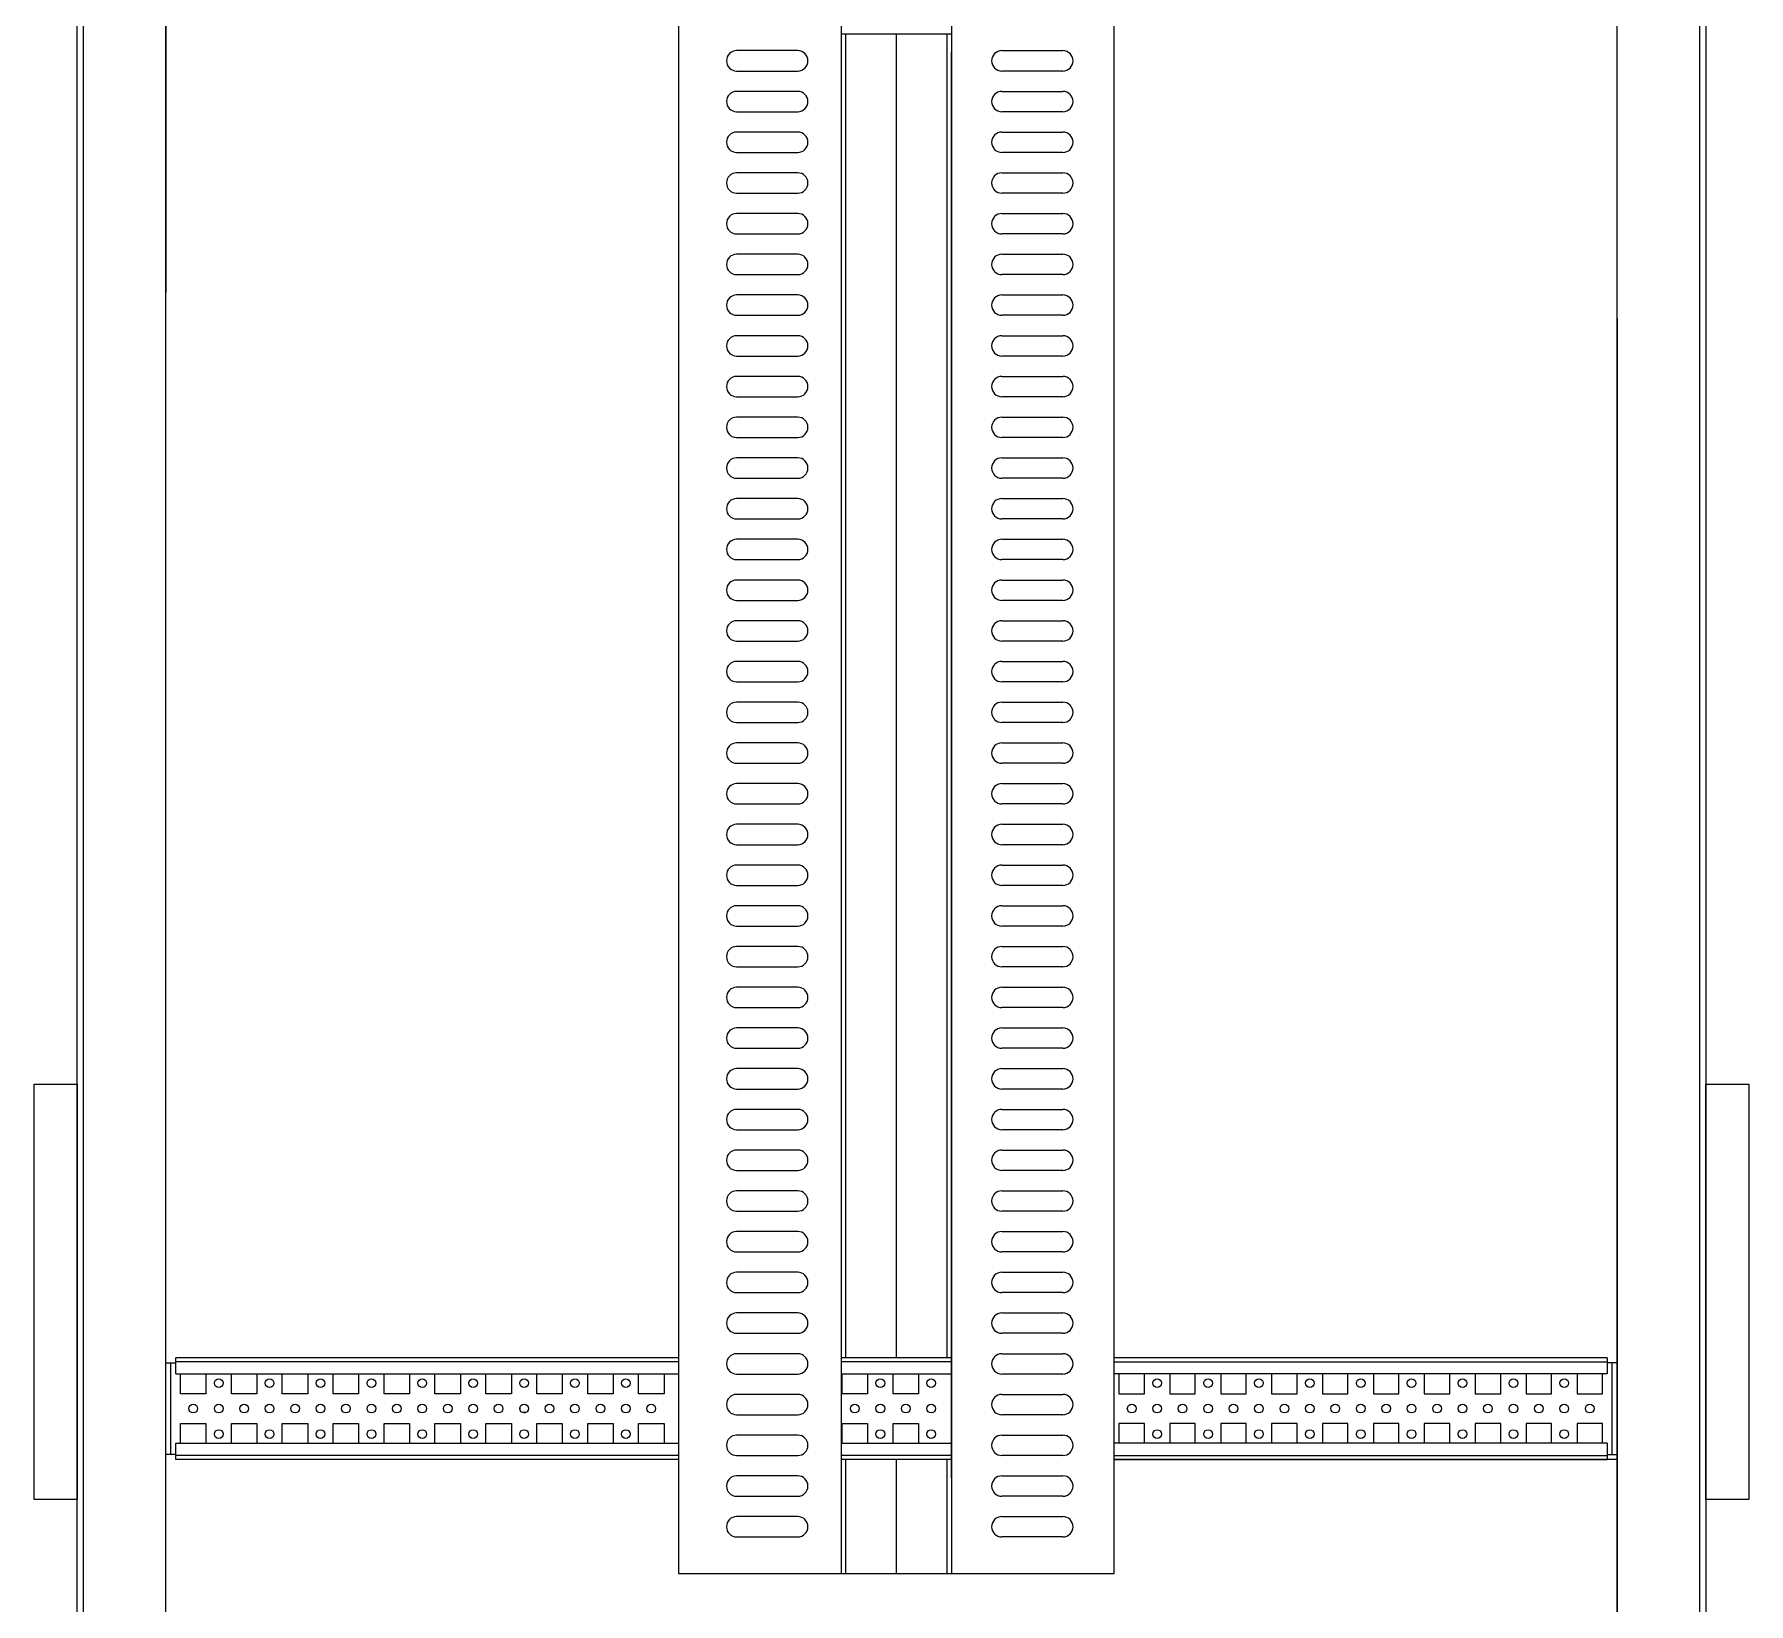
# Model space of a CAD drawing. Extents: x 81437 to 204847, y -54769 to -29444.
# Drawn here: x 88224 to 89066, y -53611 to -52840 of the extents above; entities that cross this region are included whole.
import ezdxf

# ---------------------------------------------------------------- set-up
doc = ezdxf.new("R2010")
doc.units = 0
doc.header["$LTSCALE"] = 100
doc.header["$MEASUREMENT"] = 0
doc.layers.add('CLOUD_LAYER', color=6, linetype='Continuous')
doc.layers.add('PANEL', color=7, linetype='Continuous')
doc.layers.add('细实线', color=7, linetype='Continuous', lineweight=20)

msp = doc.modelspace()

# ---------------------------------------------------------------- linework, layer by layer
at = {"color": 7, "linetype": 'Continuous'}
for p, q in [((88620.42, -53596.25), (88620.42, -51851.25)), ((88674.42, -52840.25), (88620.42, -52840.25)), ((88622.42, -52840.25), (88622.42, -53490.25)), ((88647.42, -53490.25), (88647.42, -52840.25)), ((88672.42, -53490.25), (88672.42, -52840.25)), ((88598.96, -52848.28), (88568.96, -52848.28)), ((88674.42, -53549.25), (88674.42, -52849.25)), ((88699.21, -52848.28), (88729.21, -52848.28)), ((88568.96, -52858.28), (88598.96, -52858.28)), ((88729.21, -52858.28), (88699.21, -52858.28)), ((88598.96, -52868.28), (88568.96, -52868.28)), ((88699.21, -52868.28), (88729.21, -52868.28)), ((88568.96, -52878.28), (88598.96, -52878.28)), ((88729.21, -52878.28), (88699.21, -52878.28)), ((88598.96, -52888.28), (88568.96, -52888.28)), ((88699.21, -52888.28), (88729.21, -52888.28)), ((88647.42, -53490.25), (88647.42, -52896.23)), ((88568.96, -52898.28), (88598.96, -52898.28)), ((88729.21, -52898.28), (88699.21, -52898.28)), ((88598.96, -52908.28), (88568.96, -52908.28)), ((88699.21, -52908.28), (88729.21, -52908.28)), ((88568.96, -52918.28), (88598.96, -52918.28)), ((88729.21, -52918.28), (88699.21, -52918.28)), ((88598.96, -52928.28), (88568.96, -52928.28)), ((88699.21, -52928.28), (88729.21, -52928.28)), ((88568.96, -52938.28), (88598.96, -52938.28)), ((88729.21, -52938.28), (88699.21, -52938.28)), ((88598.96, -52948.28), (88568.96, -52948.28)), ((88699.21, -52948.28), (88729.21, -52948.28)), ((88568.96, -52958.28), (88598.96, -52958.28)), ((88729.21, -52958.28), (88699.21, -52958.28)), ((88598.96, -52968.28), (88568.96, -52968.28)), ((88699.21, -52968.28), (88729.21, -52968.28)), ((88568.96, -52978.28), (88598.96, -52978.28)), ((88729.21, -52978.28), (88699.21, -52978.28)), ((88598.96, -52988.28), (88568.96, -52988.28)), ((88699.21, -52988.28), (88729.21, -52988.28)), ((88568.96, -52998.28), (88598.96, -52998.28)), ((88729.21, -52998.28), (88699.21, -52998.28)), ((88598.96, -53008.28), (88568.96, -53008.28)), ((88699.21, -53008.28), (88729.21, -53008.28)), ((88568.96, -53018.28), (88598.96, -53018.28)), ((88729.21, -53018.28), (88699.21, -53018.28)), ((88598.96, -53028.28), (88568.96, -53028.28)), ((88699.21, -53028.28), (88729.21, -53028.28)), ((88568.96, -53038.28), (88598.96, -53038.28)), ((88729.21, -53038.28), (88699.21, -53038.28)), ((88598.96, -53048.28), (88568.96, -53048.28)), ((88699.21, -53048.28), (88729.21, -53048.28)), ((88568.96, -53058.28), (88598.96, -53058.28)), ((88729.21, -53058.28), (88699.21, -53058.28)), ((88598.96, -53068.28), (88568.96, -53068.28)), ((88699.21, -53068.28), (88729.21, -53068.28)), ((88568.96, -53078.28), (88598.96, -53078.28)), ((88729.21, -53078.28), (88699.21, -53078.28)), ((88598.96, -53088.28), (88568.96, -53088.28)), ((88699.21, -53088.28), (88729.21, -53088.28)), ((88568.96, -53098.28), (88598.96, -53098.28)), ((88729.21, -53098.28), (88699.21, -53098.28)), ((88598.96, -53108.28), (88568.96, -53108.28)), ((88699.21, -53108.28), (88729.21, -53108.28)), ((88568.96, -53118.28), (88598.96, -53118.28)), ((88729.21, -53118.28), (88699.21, -53118.28)), ((88598.96, -53128.28), (88568.96, -53128.28)), ((88699.21, -53128.28), (88729.21, -53128.28)), ((88568.96, -53138.28), (88598.96, -53138.28)), ((88729.21, -53138.28), (88699.21, -53138.28)), ((88598.96, -53148.28), (88568.96, -53148.28)), ((88699.21, -53148.28), (88729.21, -53148.28)), ((88568.96, -53158.28), (88598.96, -53158.28)), ((88729.21, -53158.28), (88699.21, -53158.28)), ((88598.96, -53168.28), (88568.96, -53168.28)), ((88699.21, -53168.28), (88729.21, -53168.28)), ((88568.96, -53178.28), (88598.96, -53178.28)), ((88729.21, -53178.28), (88699.21, -53178.28)), ((88598.96, -53188.28), (88568.96, -53188.28)), ((88699.21, -53188.28), (88729.21, -53188.28)), ((88568.96, -53198.28), (88598.96, -53198.28)), ((88729.21, -53198.28), (88699.21, -53198.28)), ((88598.96, -53208.28), (88568.96, -53208.28)), ((88699.21, -53208.28), (88729.21, -53208.28)), ((88568.96, -53218.28), (88598.96, -53218.28)), ((88729.21, -53218.28), (88699.21, -53218.28)), ((88598.96, -53228.28), (88568.96, -53228.28)), ((88699.21, -53228.28), (88729.21, -53228.28)), ((88568.96, -53238.28), (88598.96, -53238.28)), ((88729.21, -53238.28), (88699.21, -53238.28)), ((88598.96, -53248.28), (88568.96, -53248.28)), ((88699.21, -53248.28), (88729.21, -53248.28)), ((88568.96, -53258.28), (88598.96, -53258.28)), ((88729.21, -53258.28), (88699.21, -53258.28)), ((88598.96, -53268.28), (88568.96, -53268.28)), ((88699.21, -53268.28), (88729.21, -53268.28)), ((88568.96, -53278.28), (88598.96, -53278.28)), ((88729.21, -53278.28), (88699.21, -53278.28)), ((88598.96, -53288.28), (88568.96, -53288.28)), ((88699.21, -53288.28), (88729.21, -53288.28)), ((88568.96, -53298.28), (88598.96, -53298.28)), ((88729.21, -53298.28), (88699.21, -53298.28)), ((88598.96, -53308.28), (88568.96, -53308.28)), ((88699.21, -53308.28), (88729.21, -53308.28)), ((88568.96, -53318.28), (88598.96, -53318.28)), ((88729.21, -53318.28), (88699.21, -53318.28)), ((88598.96, -53328.28), (88568.96, -53328.28)), ((88699.21, -53328.28), (88729.21, -53328.28)), ((88568.96, -53338.28), (88598.96, -53338.28)), ((88729.21, -53338.28), (88699.21, -53338.28)), ((88598.96, -53348.28), (88568.96, -53348.28)), ((88699.21, -53348.28), (88729.21, -53348.28)), ((88568.96, -53358.28), (88598.96, -53358.28)), ((88729.21, -53358.28), (88699.21, -53358.28)), ((88598.96, -53368.28), (88568.96, -53368.28)), ((88699.21, -53368.28), (88729.21, -53368.28)), ((88568.96, -53378.28), (88598.96, -53378.28)), ((88729.21, -53378.28), (88699.21, -53378.28)), ((88598.96, -53388.28), (88568.96, -53388.28)), ((88699.21, -53388.28), (88729.21, -53388.28)), ((88568.96, -53398.28), (88598.96, -53398.28)), ((88729.21, -53398.28), (88699.21, -53398.28)), ((88598.96, -53408.28), (88568.96, -53408.28)), ((88699.21, -53408.28), (88729.21, -53408.28)), ((88568.96, -53418.28), (88598.96, -53418.28)), ((88729.21, -53418.28), (88699.21, -53418.28)), ((88598.96, -53428.28), (88568.96, -53428.28)), ((88699.21, -53428.28), (88729.21, -53428.28)), ((88568.96, -53438.28), (88598.96, -53438.28)), ((88729.21, -53438.28), (88699.21, -53438.28)), ((88598.96, -53448.28), (88568.96, -53448.28)), ((88699.21, -53448.28), (88729.21, -53448.28)), ((88568.96, -53458.28), (88598.96, -53458.28)), ((88729.21, -53458.28), (88699.21, -53458.28)), ((88598.96, -53468.28), (88568.96, -53468.28)), ((88699.21, -53468.28), (88729.21, -53468.28)), ((88568.96, -53478.28), (88598.96, -53478.28)), ((88729.21, -53478.28), (88699.21, -53478.28)), ((88288.52, -53492.75), (88293.52, -53492.75)), ((88291.02, -53537.75), (88291.02, -53492.75)), ((88472.52, -53490.25), (88293.52, -53490.25)), ((88293.52, -53498.25), (88293.52, -53490.25)), ((88472.52, -53492.25), (88293.52, -53492.25)), ((88540.42, -53490.25), (88472.52, -53490.25)), ((88540.42, -53492.25), (88472.52, -53492.25)), ((88598.96, -53488.28), (88568.96, -53488.28)), ((88674.42, -53490.25), (88620.42, -53490.25)), ((88674.42, -53492.25), (88620.42, -53492.25)), ((88699.21, -53488.28), (88729.21, -53488.28)), ((88754.42, -53492.25), (88996.55, -53492.25)), ((89001.52, -53492.75), (88996.52, -53492.75)), ((88999.02, -53537.75), (88999.02, -53492.75)), ((88293.52, -53498.25), (88472.52, -53498.25)), ((88295.77, -53508), (88295.77, -53498.25)), ((88308.27, -53498.25), (88308.27, -53508)), ((88320.77, -53508), (88320.77, -53498.25)), ((88333.27, -53498.25), (88333.27, -53508)), ((88345.77, -53508), (88345.77, -53498.25)), ((88358.27, -53498.25), (88358.27, -53508)), ((88370.77, -53508), (88370.77, -53498.25)), ((88383.27, -53498.25), (88383.27, -53508)), ((88395.77, -53508), (88395.77, -53498.25)), ((88408.27, -53498.25), (88408.27, -53508)), ((88420.77, -53508), (88420.77, -53498.25)), ((88433.27, -53498.25), (88433.27, -53508)), ((88445.77, -53508), (88445.77, -53498.25)), ((88458.27, -53498.25), (88458.27, -53508)), ((88470.77, -53508), (88470.77, -53498.25)), ((88472.52, -53498.25), (88540.42, -53498.25)), ((88483.27, -53498.25), (88483.27, -53508)), ((88495.77, -53508), (88495.77, -53498.25)), ((88508.27, -53498.25), (88508.27, -53508)), ((88520.77, -53508), (88520.77, -53498.25)), ((88533.27, -53498.25), (88533.27, -53508)), ((88568.96, -53498.28), (88598.96, -53498.28)), ((88620.42, -53498.25), (88674.42, -53498.25)), ((88620.77, -53508), (88620.77, -53498.25)), ((88633.27, -53498.25), (88633.27, -53508)), ((88645.77, -53508), (88645.77, -53498.25)), ((88658.27, -53498.25), (88658.27, -53508)), ((88729.21, -53498.28), (88699.21, -53498.28)), ((88996.52, -53498.25), (88754.42, -53498.25)), ((88756.77, -53498.25), (88756.77, -53508)), ((88769.27, -53508), (88769.27, -53498.25)), ((88781.77, -53498.25), (88781.77, -53508)), ((88794.27, -53508), (88794.27, -53498.25)), ((88806.77, -53498.25), (88806.77, -53508)), ((88819.27, -53508), (88819.27, -53498.25)), ((88831.77, -53498.25), (88831.77, -53508)), ((88844.27, -53508), (88844.27, -53498.25)), ((88856.77, -53498.25), (88856.77, -53508)), ((88869.27, -53508), (88869.27, -53498.25)), ((88881.77, -53498.25), (88881.77, -53508)), ((88894.27, -53508), (88894.27, -53498.25)), ((88906.77, -53498.25), (88906.77, -53508)), ((88919.27, -53508), (88919.27, -53498.25)), ((88931.77, -53498.25), (88931.77, -53508)), ((88944.27, -53508), (88944.27, -53498.25)), ((88956.77, -53498.25), (88956.77, -53508)), ((88969.27, -53508), (88969.27, -53498.25)), ((88981.77, -53498.25), (88981.77, -53508)), ((88994.27, -53508), (88994.27, -53498.25)), ((88308.27, -53508), (88295.77, -53508)), ((88333.27, -53508), (88320.77, -53508)), ((88358.27, -53508), (88345.77, -53508)), ((88383.27, -53508), (88370.77, -53508)), ((88408.27, -53508), (88395.77, -53508)), ((88433.27, -53508), (88420.77, -53508)), ((88458.27, -53508), (88445.77, -53508)), ((88483.27, -53508), (88470.77, -53508)), ((88508.27, -53508), (88495.77, -53508)), ((88533.27, -53508), (88520.77, -53508)), ((88598.96, -53508.28), (88568.96, -53508.28)), ((88633.27, -53508), (88620.77, -53508)), ((88658.27, -53508), (88645.77, -53508)), ((88699.21, -53508.28), (88729.21, -53508.28)), ((88756.77, -53508), (88769.27, -53508)), ((88781.77, -53508), (88794.27, -53508)), ((88806.77, -53508), (88819.27, -53508)), ((88831.77, -53508), (88844.27, -53508)), ((88856.77, -53508), (88869.27, -53508)), ((88881.77, -53508), (88894.27, -53508)), ((88906.77, -53508), (88919.27, -53508)), ((88931.77, -53508), (88944.27, -53508)), ((88956.77, -53508), (88969.27, -53508)), ((88981.77, -53508), (88994.27, -53508)), ((88462.52, -53514.49), (88462.52, -53516)), ((88465.34, -53517.24), (88463.7, -53517.24)), ((88568.96, -53518.28), (88598.96, -53518.28)), ((88729.21, -53518.28), (88699.21, -53518.28)), ((88295.77, -53522.5), (88308.27, -53522.5)), ((88295.77, -53532.25), (88295.77, -53522.5)), ((88308.27, -53522.5), (88308.27, -53532.25)), ((88320.77, -53522.5), (88333.27, -53522.5)), ((88320.77, -53532.25), (88320.77, -53522.5)), ((88333.27, -53522.5), (88333.27, -53532.25)), ((88345.77, -53522.5), (88358.27, -53522.5)), ((88345.77, -53532.25), (88345.77, -53522.5)), ((88358.27, -53522.5), (88358.27, -53532.25)), ((88370.77, -53522.5), (88383.27, -53522.5)), ((88370.77, -53532.25), (88370.77, -53522.5)), ((88383.27, -53522.5), (88383.27, -53532.25)), ((88395.77, -53522.5), (88408.27, -53522.5)), ((88395.77, -53532.25), (88395.77, -53522.5)), ((88408.27, -53522.5), (88408.27, -53532.25)), ((88420.77, -53522.5), (88433.27, -53522.5)), ((88420.77, -53532.25), (88420.77, -53522.5)), ((88433.27, -53522.5), (88433.27, -53532.25)), ((88445.77, -53522.5), (88458.27, -53522.5)), ((88445.77, -53532.25), (88445.77, -53522.5)), ((88458.27, -53522.5), (88458.27, -53532.25)), ((88470.77, -53522.5), (88483.27, -53522.5)), ((88470.77, -53532.25), (88470.77, -53522.5)), ((88483.27, -53522.5), (88483.27, -53532.25)), ((88495.77, -53522.5), (88508.27, -53522.5)), ((88495.77, -53532.25), (88495.77, -53522.5)), ((88508.27, -53522.5), (88508.27, -53532.25)), ((88520.77, -53522.5), (88533.27, -53522.5)), ((88520.77, -53532.25), (88520.77, -53522.5)), ((88533.27, -53522.5), (88533.27, -53532.25)), ((88598.96, -53528.28), (88568.96, -53528.28)), ((88620.77, -53522.5), (88633.27, -53522.5)), ((88620.77, -53532.25), (88620.77, -53522.5)), ((88633.27, -53522.5), (88633.27, -53532.25)), ((88645.77, -53522.5), (88658.27, -53522.5)), ((88645.77, -53532.25), (88645.77, -53522.5)), ((88658.27, -53522.5), (88658.27, -53532.25)), ((88699.21, -53528.28), (88729.21, -53528.28)), ((88769.27, -53522.5), (88756.77, -53522.5)), ((88756.77, -53522.5), (88756.77, -53532.25)), ((88769.27, -53532.25), (88769.27, -53522.5)), ((88794.27, -53522.5), (88781.77, -53522.5)), ((88781.77, -53522.5), (88781.77, -53532.25)), ((88794.27, -53532.25), (88794.27, -53522.5)), ((88819.27, -53522.5), (88806.77, -53522.5)), ((88806.77, -53522.5), (88806.77, -53532.25)), ((88819.27, -53532.25), (88819.27, -53522.5)), ((88844.27, -53522.5), (88831.77, -53522.5)), ((88831.77, -53522.5), (88831.77, -53532.25)), ((88844.27, -53532.25), (88844.27, -53522.5)), ((88869.27, -53522.5), (88856.77, -53522.5)), ((88856.77, -53522.5), (88856.77, -53532.25)), ((88869.27, -53532.25), (88869.27, -53522.5)), ((88894.27, -53522.5), (88881.77, -53522.5)), ((88881.77, -53522.5), (88881.77, -53532.25)), ((88894.27, -53532.25), (88894.27, -53522.5)), ((88919.27, -53522.5), (88906.77, -53522.5)), ((88906.77, -53522.5), (88906.77, -53532.25)), ((88919.27, -53532.25), (88919.27, -53522.5)), ((88944.27, -53522.5), (88931.77, -53522.5)), ((88931.77, -53522.5), (88931.77, -53532.25)), ((88944.27, -53532.25), (88944.27, -53522.5)), ((88969.27, -53522.5), (88956.77, -53522.5)), ((88956.77, -53522.5), (88956.77, -53532.25)), ((88969.27, -53532.25), (88969.27, -53522.5)), ((88994.27, -53522.5), (88981.77, -53522.5)), ((88981.77, -53522.5), (88981.77, -53532.25)), ((88994.27, -53532.25), (88994.27, -53522.5)), ((88293.52, -53537.75), (88288.52, -53537.75)), ((88293.52, -53532.25), (88472.52, -53532.25)), ((88293.52, -53540.25), (88293.52, -53532.25)), ((88472.52, -53532.25), (88540.42, -53532.25)), ((88620.42, -53532.25), (88674.42, -53532.25)), ((88996.52, -53532.25), (88754.42, -53532.25)), ((88996.52, -53537.75), (89001.52, -53537.75)), ((88472.52, -53538.25), (88293.52, -53538.25)), ((88472.52, -53540.25), (88293.52, -53540.25)), ((88540.42, -53538.25), (88472.52, -53538.25)), ((88540.42, -53540.25), (88472.52, -53540.25)), ((88568.96, -53538.28), (88598.96, -53538.28)), ((88674.42, -53538.25), (88620.42, -53538.25)), ((88674.42, -53540.25), (88620.42, -53540.25)), ((88622.42, -53540.45), (88622.42, -53596.23)), ((88647.42, -53596.23), (88647.42, -53540.25)), ((88672.42, -53596.23), (88672.42, -53540.33)), ((88729.21, -53538.28), (88699.21, -53538.28)), ((88754.42, -53538.25), (88996.55, -53538.25)), ((89001.52, -53540.25), (88754.42, -53540.25)), ((88754.42, -53540.25), (88996.55, -53540.25)), ((88598.96, -53548.28), (88568.96, -53548.28)), ((88699.21, -53548.28), (88729.21, -53548.28)), ((88568.96, -53558.28), (88598.96, -53558.28)), ((88729.21, -53558.28), (88699.21, -53558.28)), ((88598.96, -53568.28), (88568.96, -53568.28)), ((88699.21, -53568.28), (88729.21, -53568.28)), ((88568.96, -53578.28), (88598.96, -53578.28)), ((88729.21, -53578.28), (88699.21, -53578.28))]:
    msp.add_line(p, q, dxfattribs=at)
msp.add_line((88288.52, -53511.17), (88288.52, -53335.72))
at = {"color": 7}
msp.add_lwpolyline([(88754.42, -51796.25), (88674.42, -51796.25), (88674.42, -53596.25), (88754.42, -53596.25)], close=True, dxfattribs=at)
at = {"color": 7, "linetype": 'Continuous'}
for centre in [(88314.52, -53502.75), (88339.52, -53502.75), (88364.52, -53502.75), (88389.52, -53502.75), (88414.52, -53502.75), (88439.52, -53502.75), (88464.52, -53502.75), (88489.52, -53502.75), (88489.52, -53502.75), (88514.52, -53502.75), (88514.52, -53502.75), (88639.52, -53502.75), (88664.52, -53502.75), (88775.52, -53502.75), (88775.52, -53502.75), (88800.52, -53502.75), (88800.52, -53502.75), (88825.52, -53502.75), (88825.52, -53502.75), (88850.52, -53502.75), (88850.52, -53502.75), (88875.52, -53502.75), (88875.52, -53502.75), (88900.52, -53502.75), (88900.52, -53502.75), (88925.52, -53502.75), (88925.52, -53502.75), (88950.52, -53502.75), (88950.52, -53502.75), (88975.52, -53502.75), (88975.52, -53502.75), (88302.02, -53515.25), (88314.52, -53515.25), (88327.02, -53515.25), (88339.52, -53515.25), (88352.02, -53515.25), (88364.52, -53515.25), (88377.02, -53515.25), (88389.52, -53515.25), (88402.02, -53515.25), (88414.52, -53515.25), (88427.02, -53515.25), (88439.52, -53515.25), (88452.02, -53515.25), (88464.52, -53515.25), (88477.02, -53515.25), (88489.52, -53515.25), (88489.52, -53515.25), (88502.02, -53515.25), (88514.52, -53515.25), (88514.52, -53515.25), (88527.02, -53515.25), (88627.02, -53515.25), (88639.52, -53515.25), (88652.02, -53515.25), (88664.52, -53515.25), (88763.02, -53515.25), (88775.52, -53515.25), (88775.52, -53515.25), (88788.02, -53515.25), (88800.52, -53515.25), (88800.52, -53515.25), (88813.02, -53515.25), (88825.52, -53515.25), (88825.52, -53515.25), (88838.02, -53515.25), (88850.52, -53515.25), (88850.52, -53515.25), (88863.02, -53515.25), (88875.52, -53515.25), (88875.52, -53515.25), (88888.02, -53515.25), (88900.52, -53515.25), (88900.52, -53515.25), (88913.02, -53515.25), (88925.52, -53515.25), (88925.52, -53515.25), (88938.02, -53515.25), (88950.52, -53515.25), (88950.52, -53515.25), (88963.02, -53515.25), (88975.52, -53515.25), (88975.52, -53515.25), (88988.02, -53515.25), (88314.52, -53527.75), (88339.52, -53527.75), (88364.52, -53527.75), (88389.52, -53527.75), (88414.52, -53527.75), (88439.52, -53527.75), (88464.52, -53527.75), (88489.52, -53527.75), (88489.52, -53527.75), (88514.52, -53527.75), (88514.52, -53527.75), (88639.52, -53527.75), (88664.52, -53527.75), (88775.52, -53527.75), (88775.52, -53527.75), (88800.52, -53527.75), (88800.52, -53527.75), (88825.52, -53527.75), (88825.52, -53527.75), (88850.52, -53527.75), (88850.52, -53527.75), (88875.52, -53527.75), (88875.52, -53527.75), (88900.52, -53527.75), (88900.52, -53527.75), (88925.52, -53527.75), (88925.52, -53527.75), (88950.52, -53527.75), (88950.52, -53527.75), (88975.52, -53527.75), (88975.52, -53527.75)]:
    msp.add_circle(centre, 2.15, dxfattribs=at)
for centre, radius, start, end in [((88568.96, -52853.28), 5, 90, 270), ((88598.96, -52853.28), 5, 270, 90), ((88699.21, -52853.28), 5, 90, 270), ((88729.21, -52853.28), 5, 270, 90), ((88568.96, -52873.28), 5, 90, 270), ((88598.96, -52873.28), 5, 270, 90), ((88699.21, -52873.28), 5, 90, 270), ((88729.21, -52873.28), 5, 270, 90), ((88568.96, -52893.28), 5, 90, 270), ((88598.96, -52893.28), 5, 270, 90), ((88699.21, -52893.28), 5, 90, 270), ((88729.21, -52893.28), 5, 270, 90), ((88568.96, -52913.28), 5, 90, 270), ((88598.96, -52913.28), 5, 270, 90), ((88699.21, -52913.28), 5, 90, 270), ((88729.21, -52913.28), 5, 270, 90), ((88568.96, -52933.28), 5, 90, 270), ((88598.96, -52933.28), 5, 270, 90), ((88699.21, -52933.28), 5, 90, 270), ((88729.21, -52933.28), 5, 270, 90), ((88568.96, -52953.28), 5, 90, 270), ((88598.96, -52953.28), 5, 270, 90), ((88699.21, -52953.28), 5, 90, 270), ((88729.21, -52953.28), 5, 270, 90), ((88568.96, -52973.28), 5, 90, 270), ((88598.96, -52973.28), 5, 270, 90), ((88699.21, -52973.28), 5, 90, 270), ((88729.21, -52973.28), 5, 270, 90), ((88568.96, -52993.28), 5, 90, 270), ((88598.96, -52993.28), 5, 270, 90), ((88699.21, -52993.28), 5, 90, 270), ((88729.21, -52993.28), 5, 270, 90), ((88568.96, -53013.28), 5, 90, 270), ((88598.96, -53013.28), 5, 270, 90), ((88699.21, -53013.28), 5, 90, 270), ((88729.21, -53013.28), 5, 270, 90), ((88568.96, -53033.28), 5, 90, 270), ((88598.96, -53033.28), 5, 270, 90), ((88699.21, -53033.28), 5, 90, 270), ((88729.21, -53033.28), 5, 270, 90), ((88568.96, -53053.28), 5, 90, 270), ((88598.96, -53053.28), 5, 270, 90), ((88699.21, -53053.28), 5, 90, 270), ((88729.21, -53053.28), 5, 270, 90), ((88568.96, -53073.28), 5, 90, 270), ((88598.96, -53073.28), 5, 270, 90), ((88699.21, -53073.28), 5, 90, 270), ((88729.21, -53073.28), 5, 270, 90), ((88568.96, -53093.28), 5, 90, 270), ((88598.96, -53093.28), 5, 270, 90), ((88699.21, -53093.28), 5, 90, 270), ((88729.21, -53093.28), 5, 270, 90), ((88568.96, -53113.28), 5, 90, 270), ((88598.96, -53113.28), 5, 270, 90), ((88699.21, -53113.28), 5, 90, 270), ((88729.21, -53113.28), 5, 270, 90), ((88568.96, -53133.28), 5, 90, 270), ((88598.96, -53133.28), 5, 270, 90), ((88699.21, -53133.28), 5, 90, 270), ((88729.21, -53133.28), 5, 270, 90), ((88568.96, -53153.28), 5, 90, 270), ((88598.96, -53153.28), 5, 270, 90), ((88699.21, -53153.28), 5, 90, 270), ((88729.21, -53153.28), 5, 270, 90), ((88568.96, -53173.28), 5, 90, 270), ((88598.96, -53173.28), 5, 270, 90), ((88699.21, -53173.28), 5, 90, 270), ((88729.21, -53173.28), 5, 270, 90), ((88568.96, -53193.28), 5, 90, 270), ((88598.96, -53193.28), 5, 270, 90), ((88699.21, -53193.28), 5, 90, 270), ((88729.21, -53193.28), 5, 270, 90), ((88568.96, -53213.28), 5, 90, 270), ((88598.96, -53213.28), 5, 270, 90), ((88699.21, -53213.28), 5, 90, 270), ((88729.21, -53213.28), 5, 270, 90), ((88568.96, -53233.28), 5, 90, 270), ((88598.96, -53233.28), 5, 270, 90), ((88699.21, -53233.28), 5, 90, 270), ((88729.21, -53233.28), 5, 270, 90), ((88568.96, -53253.28), 5, 90, 270), ((88598.96, -53253.28), 5, 270, 90), ((88699.21, -53253.28), 5, 90, 270), ((88729.21, -53253.28), 5, 270, 90), ((88568.96, -53273.28), 5, 90, 270), ((88598.96, -53273.28), 5, 270, 90), ((88699.21, -53273.28), 5, 90, 270), ((88729.21, -53273.28), 5, 270, 90), ((88568.96, -53293.28), 5, 90, 270), ((88598.96, -53293.28), 5, 270, 90), ((88699.21, -53293.28), 5, 90, 270), ((88729.21, -53293.28), 5, 270, 90), ((88568.96, -53313.28), 5, 90, 270), ((88598.96, -53313.28), 5, 270, 90), ((88699.21, -53313.28), 5, 90, 270), ((88729.21, -53313.28), 5, 270, 90), ((88568.96, -53333.28), 5, 90, 270), ((88598.96, -53333.28), 5, 270, 90), ((88699.21, -53333.28), 5, 90, 270), ((88729.21, -53333.28), 5, 270, 90), ((88568.96, -53353.28), 5, 90, 270), ((88598.96, -53353.28), 5, 270, 90), ((88699.21, -53353.28), 5, 90, 270), ((88729.21, -53353.28), 5, 270, 90), ((88568.96, -53373.28), 5, 90, 270), ((88598.96, -53373.28), 5, 270, 90), ((88699.21, -53373.28), 5, 90, 270), ((88729.21, -53373.28), 5, 270, 90), ((88568.96, -53393.28), 5, 90, 270), ((88598.96, -53393.28), 5, 270, 90), ((88699.21, -53393.28), 5, 90, 270), ((88729.21, -53393.28), 5, 270, 90), ((88568.96, -53413.28), 5, 90, 270), ((88598.96, -53413.28), 5, 270, 90), ((88699.21, -53413.28), 5, 90, 270), ((88729.21, -53413.28), 5, 270, 90), ((88568.96, -53433.28), 5, 90, 270), ((88598.96, -53433.28), 5, 270, 90), ((88699.21, -53433.28), 5, 90, 270), ((88729.21, -53433.28), 5, 270, 90), ((88568.96, -53453.28), 5, 90, 270), ((88598.96, -53453.28), 5, 270, 90), ((88699.21, -53453.28), 5, 90, 270), ((88729.21, -53453.28), 5, 270, 90), ((88568.96, -53473.28), 5, 90, 270), ((88598.96, -53473.28), 5, 270, 90), ((88699.21, -53473.28), 5, 90, 270), ((88729.21, -53473.28), 5, 270, 90), ((88568.96, -53493.28), 5, 90, 270), ((88598.96, -53493.28), 5, 270, 90), ((88699.21, -53493.28), 5, 90, 270), ((88729.21, -53493.28), 5, 270, 90), ((88568.96, -53513.28), 5, 90, 270), ((88598.96, -53513.28), 5, 270, 90), ((88699.21, -53513.28), 5, 90, 270), ((88729.21, -53513.28), 5, 270, 90), ((88465.52, -53515.25), 2.15, 247.59488, 256.29654), ((88568.96, -53533.28), 5, 90, 270), ((88598.96, -53533.28), 5, 270, 90), ((88699.21, -53533.28), 5, 90, 270), ((88729.21, -53533.28), 5, 270, 90), ((88568.96, -53553.28), 5, 90, 270), ((88598.96, -53553.28), 5, 270, 90), ((88699.21, -53553.28), 5, 90, 270), ((88729.21, -53553.28), 5, 270, 90), ((88568.96, -53573.28), 5, 90, 270), ((88598.96, -53573.28), 5, 270, 90), ((88699.21, -53573.28), 5, 90, 270), ((88729.21, -53573.28), 5, 270, 90)]:
    msp.add_arc(centre, radius, start, end, dxfattribs=at)
at = {"layer": 'CLOUD_LAYER', "color": 7}
for points in [[(88245.02, -53559.97), (88223.92, -53559.97), (88223.92, -53355.97), (88245.02, -53355.97)], [(89066.12, -53559.97), (89045.02, -53559.97), (89045.02, -53355.97), (89066.12, -53355.97)]]:
    msp.add_lwpolyline(points, close=True, dxfattribs=at)
at = {"layer": 'PANEL', "color": 7}
for p, q in [((88245.02, -53727.75), (88245.02, -51727.75)), ((88248.02, -53724.75), (88248.02, -51730.75)), ((89042.02, -51730.75), (89042.02, -53724.75)), ((89045.02, -51727.75), (89045.02, -53727.75)), ((88288.52, -53684.25), (88288.52, -52548.75)), ((89001.52, -53684.25), (89001.52, -52548.75)), ((88288.52, -52576.02), (88288.52, -52967.02)), ((89001.52, -52979.75), (89001.52, -53684.25))]:
    msp.add_line(p, q, dxfattribs=at)
at = {"layer": '细实线'}
for p, q in [((88996.52, -53490.25), (88754.42, -53490.25)), ((88996.52, -53490.25), (88996.52, -53498.25)), ((88996.52, -53532.25), (88996.52, -53540.25)), ((88620.42, -53596.25), (88674.42, -53596.25))]:
    msp.add_line(p, q, dxfattribs=at)
msp.add_lwpolyline([(88620.42, -51796.25), (88540.42, -51796.25), (88540.42, -53596.25), (88620.42, -53596.25)], close=True, dxfattribs=at)

doc.saveas('drawing.dxf')
